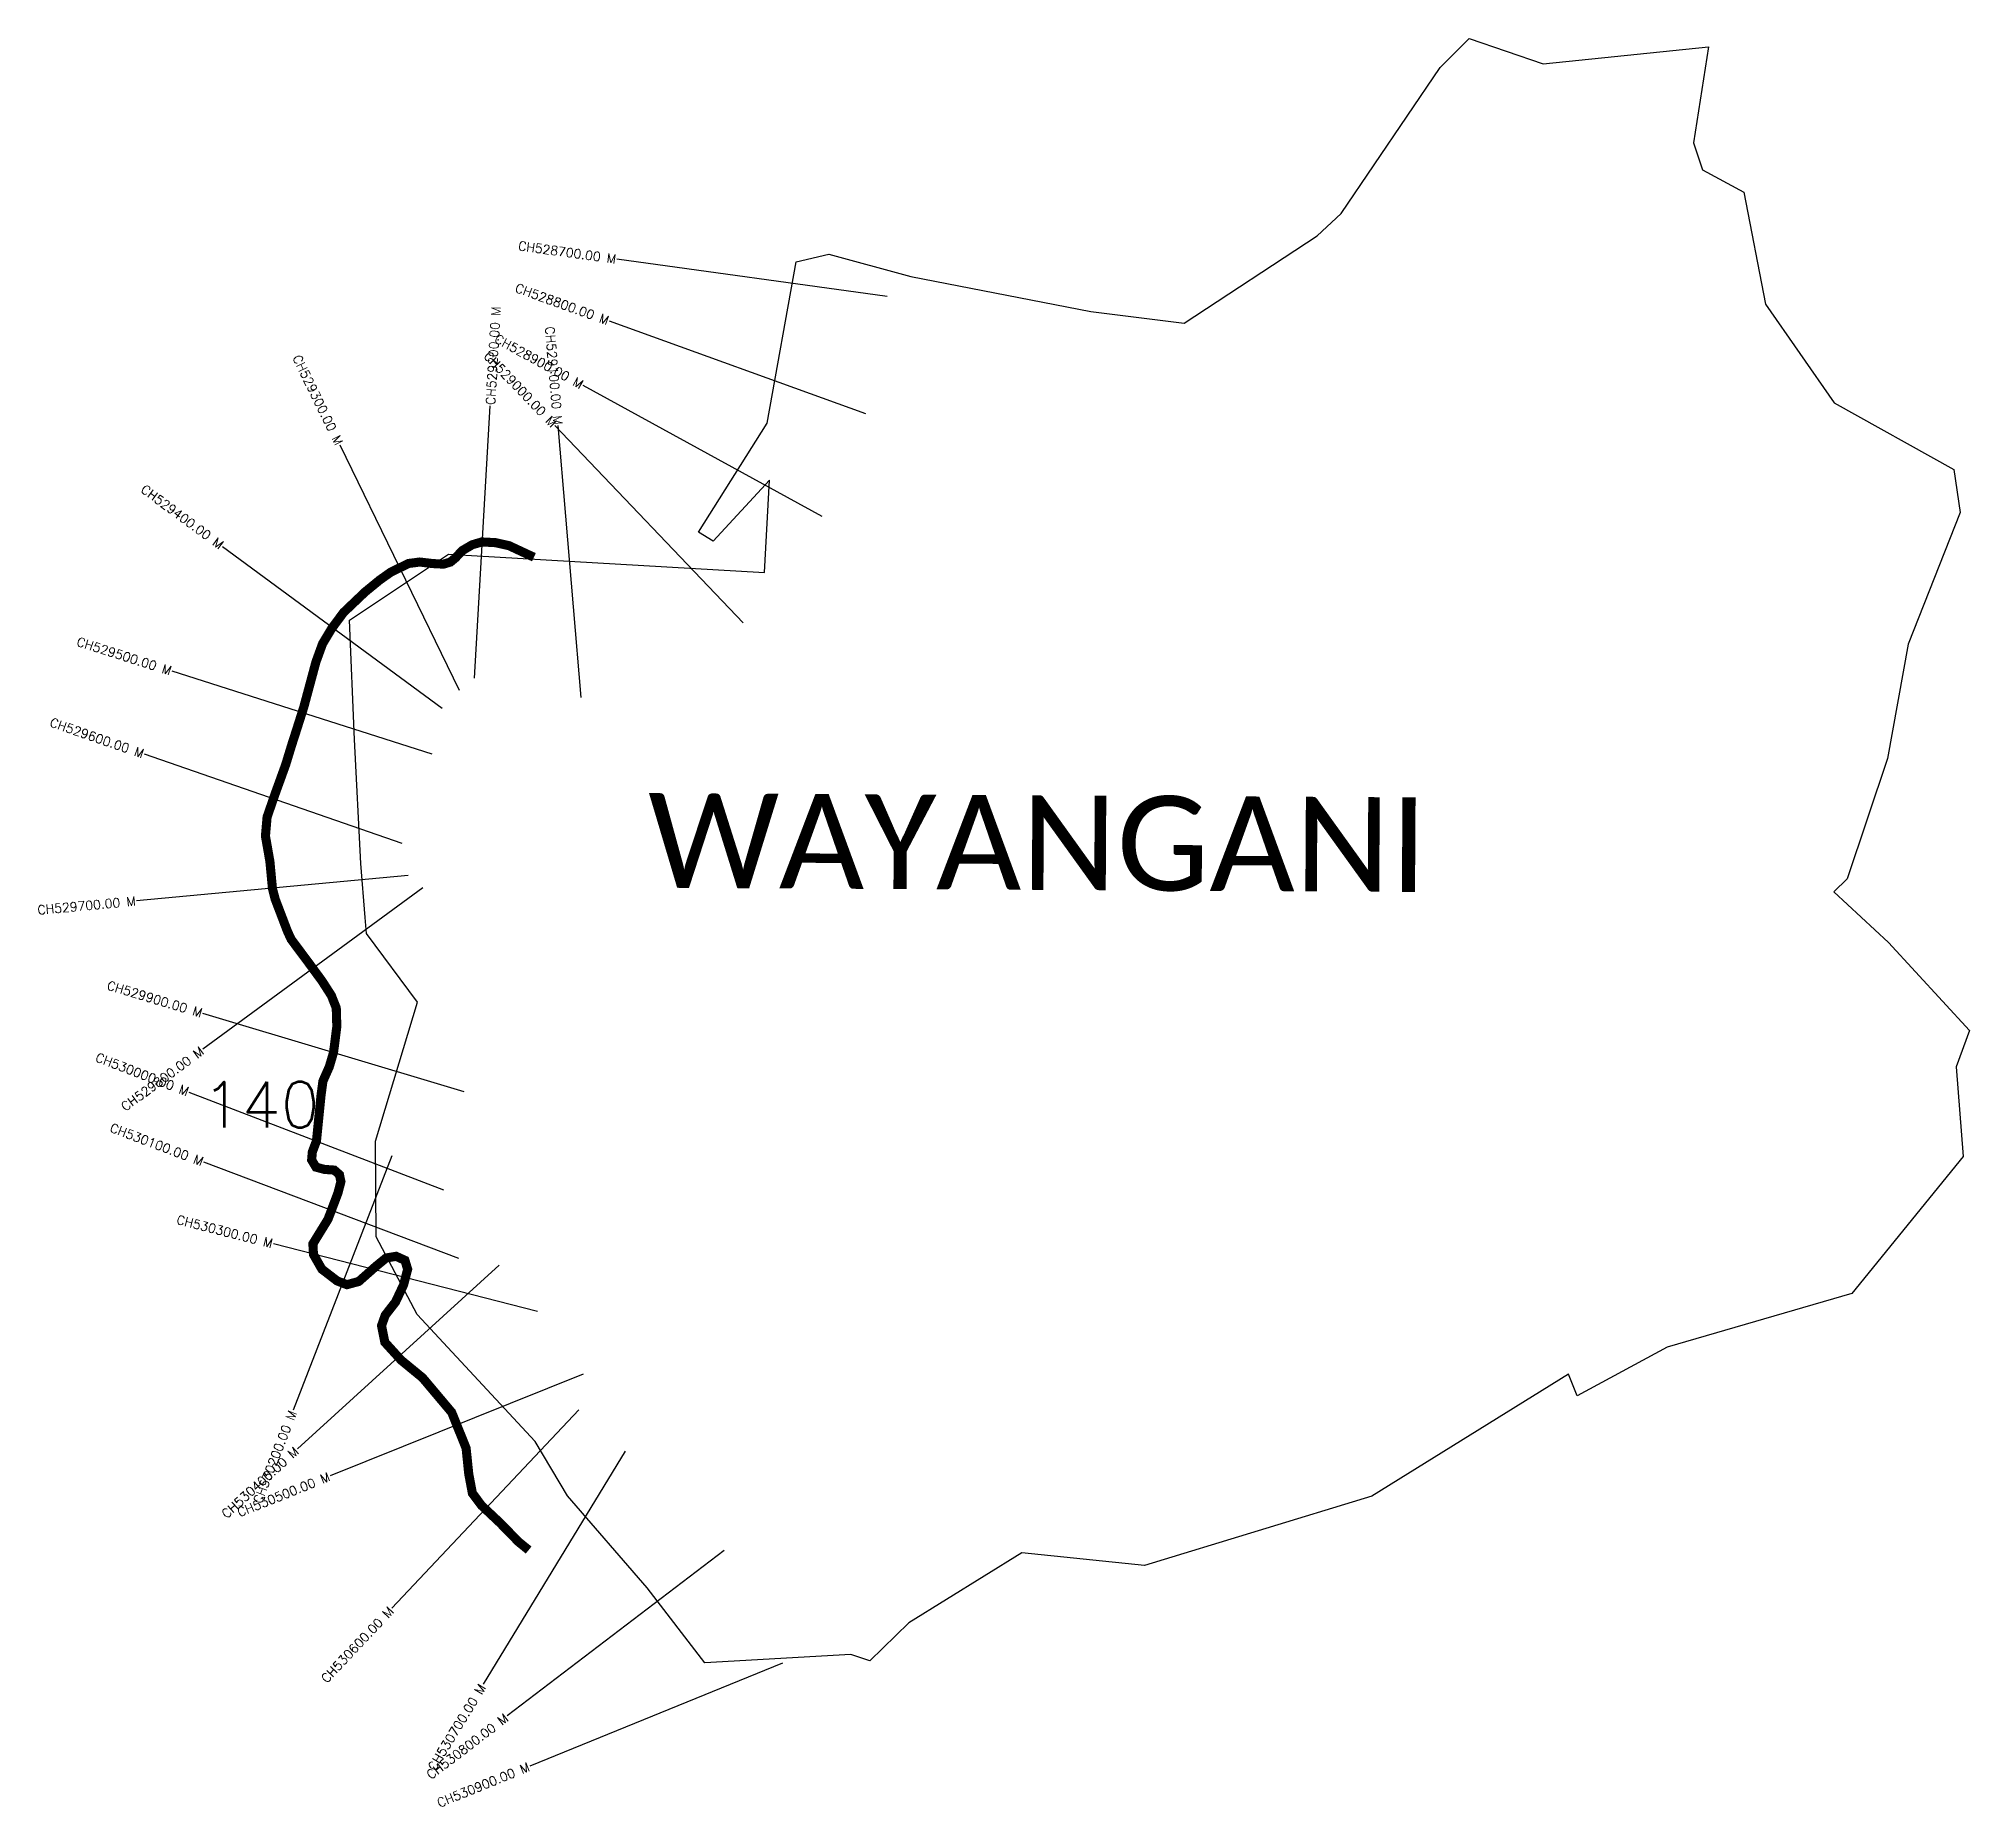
# Model space of a CAD drawing. Header units: metres. Extents: x 316853 to 318977, y 1871365 to 1873310.
import ezdxf
from ezdxf.enums import TextEntityAlignment as Align

# ---------------------------------------------------------------- set-up
doc = ezdxf.new("R2010")
doc.units = ezdxf.units.M
for name, color, linetype in [('CS', 134, 'Continuous'), ('CSMark', 6, 'Continuous'), ('UNPROTECTED', 10, 'Continuous'), ('VILLAGE NAME', 250, 'Continuous')]:
    doc.layers.add(name, color=color, linetype=linetype)
doc.styles.get("Standard").update_dxf_attribs({"font": 'simplex.shx'})

msp = doc.modelspace()

# ---------------------------------------------------------------- linework, layer by layer
at = {"color": 6, "flags": 128}
msp.add_lwpolyline([(317303.9, 1872742.5), (317651.5, 1872722.5), (317657, 1872824), (317595.2, 1872757), (317578.8, 1872766.9), (317654.3, 1872886.5), (317686.2, 1873064.1), (317722.4, 1873072.5), (317812.6, 1873047.8), (318010.4, 1873009.5), (318112.9, 1872996.6), (318259.3, 1873092.5), (318285.9, 1873117.1), (318394.6, 1873278), (318426.5, 1873309.6), (318507.8, 1873282), (318689.8, 1873300.4), (318673.3, 1873195), (318683.2, 1873165.1), (318728.6, 1873140.8), (318752.4, 1873017.4), (318827.8, 1872909.1), (318959.6, 1872835.5), (318966.5, 1872788.2), (318909.2, 1872643.6), (318886.7, 1872517.8), (318842.2, 1872385.6), (318827.5, 1872371.1), (318887.8, 1872315.6), (318976.7, 1872218.6), (318962, 1872178.6), (318969.7, 1872080.1), (318847.5, 1871929.4), (318644.1, 1871870.4), (318545.4, 1871816.7), (318535.6, 1871840.8), (318319.6, 1871706.6), (318069.6, 1871630.4), (317934.5, 1871644.1), (317810.2, 1871567.3), (317767.5, 1871525.5), (317746.3, 1871532.3), (317585.9, 1871523.2), (317522.6, 1871605.8), (317434.7, 1871707), (317399.3, 1871766.6), (317269.3, 1871906.2), (317224.3, 1871991.6), (317223.7, 1872097), (317269.8, 1872249.8), (317213.6, 1872325.5), (317212.2, 1872343.1), (317207.5, 1872402.5), (317200.6, 1872538.7), (317195.2, 1872669.8), (317303.9, 1872742.5)], dxfattribs=at)
at = {"layer": 'CS'}
for p, q in [((317786.4, 1873025.9), (317489.2, 1873066.9)), ((317763.1, 1872897), (317480.9, 1872998.8)), ((317715, 1872783.8), (317451.9, 1872928)), ((317332.6, 1872606.2), (317349.9, 1872905.7)), ((317628.2, 1872666.9), (317421, 1872883.9)), ((317449.9, 1872585), (317424.5, 1872884)), ((317315.9, 1872592.7), (317184.6, 1872862.4)), ((317296.9, 1872572.7), (317055.5, 1872750.8)), ((317285.8, 1872522.7), (316999.9, 1872613.7)), ((317253, 1872424.2), (316969.5, 1872522.4)), ((317259.6, 1872389), (316960.9, 1872361.2)), ((317275.7, 1872375.5), (317033.8, 1872198.1)), ((317321.1, 1872151.3), (317033.7, 1872237.4)), ((317298.7, 1872043.2), (317018.6, 1872150.6)), ((317315.4, 1871967.8), (317034.7, 1872073.7)), ((317241.7, 1872080.8), (317133, 1871801.1)), ((317401.9, 1871909.6), (317111.3, 1871984)), ((317359.5, 1871960.6), (317137.7, 1871758.7)), ((317452.2, 1871840.8), (317173.8, 1871728.8)), ((317447.1, 1871801.6), (317241.5, 1871583.2)), ((317498.1, 1871755.8), (317342, 1871499.6)), ((317607.2, 1871646.6), (317368.6, 1871464.7)), ((317671.2, 1871522.9), (317393.4, 1871409.7))]:
    msp.add_line(p, q, dxfattribs=at)
at = {"layer": 'UNPROTECTED', "const_width": 10, "flags": 128}
msp.add_lwpolyline([(317397.9, 1872739.2), (317391.3, 1872742.2), (317370.5, 1872751.9), (317355.6, 1872755.2), (317340.6, 1872756), (317330, 1872752.9), (317319.1, 1872746.5), (317311.5, 1872738.4), (317306.1, 1872733.9), (317298.5, 1872731.6), (317286.7, 1872732.2), (317272.3, 1872733.9), (317260, 1872732.3), (317240.5, 1872722.8), (317228.1, 1872714), (317212.1, 1872700.9), (317188.5, 1872678.4), (317175.6, 1872661), (317165.4, 1872644), (317158.1, 1872623.9), (317144.7, 1872574.1), (317136.4, 1872548), (317131.7, 1872533.4), (317124.9, 1872511.2), (317112.9, 1872478), (317104.4, 1872453.4), (317102.6, 1872432.5), (317107.5, 1872404.6), (317110.3, 1872374.8), (317113.3, 1872363.1), (317126.9, 1872327.5), (317130.9, 1872318.9), (317149.4, 1872294.1), (317164.7, 1872273.3), (317175.1, 1872257.1), (317180.5, 1872243.4), (317181.1, 1872222.9), (317177.5, 1872194.6), (317172.8, 1872178.7), (317165.8, 1872162.9), (317163.7, 1872147.1), (317160.5, 1872115.1), (317158.7, 1872097.1), (317154.2, 1872085.2), (317153.4, 1872076.3), (317158.1, 1872068.4), (317167.4, 1872065.9), (317178.3, 1872065.1), (317184, 1872060.1), (317185.6, 1872052.4), (317182.3, 1872039.8), (317171.4, 1872011), (317161.3, 1871994.6), (317154.8, 1871984), (317155.4, 1871972.3), (317164.7, 1871956.1), (317181.5, 1871943.2), (317192.2, 1871939.1), (317205.2, 1871942.6), (317224, 1871959.2), (317235.4, 1871968.5), (317246.3, 1871970.3), (317256, 1871965.9), (317259, 1871956.1), (317254.6, 1871939.1), (317245.7, 1871920.1), (317234.3, 1871905.4), (317230.3, 1871894), (317233.9, 1871875.8), (317251.9, 1871856), (317275.4, 1871836.7), (317307.4, 1871798.7), (317323.3, 1871759.3), (317326.2, 1871731), (317330.2, 1871709.7), (317340.3, 1871696.2), (317360.6, 1871677.1), (317380.8, 1871656.4), (317392.1, 1871647.2)], dxfattribs=at)

# ---------------------------------------------------------------- texts
at = {"insert": (317033.5, 1872162.1), "char_height": 50, "attachment_point": 1}
msp.add_mtext_dynamic_manual_height_columns('\\pxt1;140', width=70.183, gutter_width=1, heights=[0], dxfattribs=at)
at = {"layer": 'CSMark'}
for s, rotation, p in [('CH528700.00 M', 352.134, (317488.2, 1873067.1)), ('CH528800.00 M', 340.1607, (317480, 1872999.2)), ('CH528900.00 M', 331.2685, (317451, 1872928.5)), ('CH529100.00 M', 274.8622, (317424.4, 1872884.9)), ('CH529300.00 M', 295.9714, (317184.1, 1872863.3)), ('CH529000.00 M', 313.6787, (317420.4, 1872884.6)), ('CH529400.00 M', 323.5762, (317054.7, 1872751.4)), ('CH529500.00 M', 342.3419, (316998.9, 1872614)), ('CH529600.00 M', 340.8997, (316968.6, 1872522.7)), ('CH529700.00 M', 5.2996, (316959.9, 1872361.1)), ('CH529900.00 M', 343.334, (317032.8, 1872237.7)), ('CH529800.00 M', 36.2665, (317033, 1872197.5)), ('CH530000.00 M', 339.0149, (317017.7, 1872151)), ('CH530100.00 M', 339.3341, (317033.8, 1872074.1)), ('CH530300.00 M', 345.6431, (317110.3, 1871984.2)), ('CH530200.00 M', 68.7586, (317132.7, 1871800.2)), ('CH530400.00 M', 42.3155, (317136.9, 1871758)), ('CH530500.00 M', 21.9101, (317172.9, 1871728.5)), ('CH530600.00 M', 46.732, (317240.8, 1871582.5)), ('CH530700.00 M', 58.6395, (317341.4, 1871498.7)), ('CH530800.00 M', 37.3238, (317367.8, 1871464.1)), ('CH530900.00 M', 22.161, (317392.5, 1871409.4))]:
    msp.add_text(s, height=10, rotation=rotation, dxfattribs=at).set_placement(p, align=Align.MIDDLE_RIGHT)
msp.add_text('CH529200.00 M', height=10, rotation=86.691, dxfattribs=at).set_placement((317350, 1872906.7), align=Align.MIDDLE_LEFT)
at = {"layer": 'VILLAGE NAME', "insert": (317523.5, 1872479.8), "char_height": 104.042, "attachment_point": 1, "rotation": 359.6762}
msp.add_mtext_dynamic_manual_height_columns('{\\fCalibri|b0|i0|c0|p34;WAYANGANI}', width=1807.981, gutter_width=520.2, heights=[0], dxfattribs=at)

doc.saveas('drawing.dxf')
